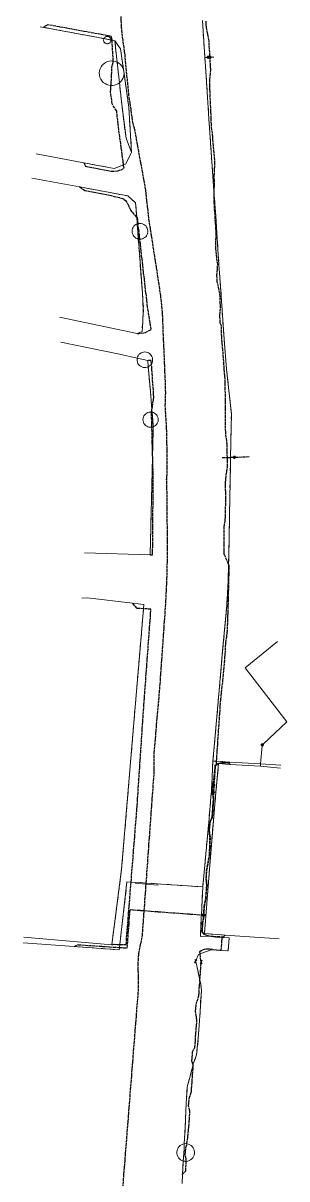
# Model space of a CAD drawing. Header units: metres. Extents: x 105265 to 106214, y 111498 to 118425.
# Drawn here: x 105370.4 to 105484.3, y 111903.9 to 112403.9 of the extents above; entities that cross this region are included whole.
import ezdxf

# ---------------------------------------------------------------- set-up
doc = ezdxf.new("R2010")
doc.units = ezdxf.units.M
doc.linetypes.add('DASHDOT', pattern=[3.556, 2.54, -0.508, 0, -0.508])
doc.linetypes.add('DASHED', pattern=[1.524, 1.27, -0.254])
for name, color, linetype, lineweight in [('30-RED-VANTI-EXIST', 52, 'CONTINUOUS', 13), ('30-RED-VANTI-PROY', 2, 'DASHED', 25), ('30-RED-VANTI-RETIRO', 8, 'DASHDOT', 13), ('30-RED-VANTI-SINCLAS', 9, 'CONTINUOUS', 5)]:
    doc.layers.add(name, color=color, linetype=linetype, lineweight=lineweight)

msp = doc.modelspace()

# ---------------------------------------------------------------- linework, layer by layer
at = {"layer": '30-RED-VANTI-EXIST'}
for points in [[(105402.9642, 112397.6039), (105377.7451, 112402.3149)], [(105447.8309, 112405.05), (105448.0005, 112402.8149), (105448.9323, 112389.0518)], [(105405.3285, 112397.1622), (105402.9642, 112397.6039)], [(105408.3766, 112396.5928), (105405.3285, 112397.1622)], [(105408.8506, 112396.5043), (105408.3766, 112396.5928)], [(105410.0423, 112396.2817), (105408.8506, 112396.5043)], [(105411.0611, 112386.9682), (105410.0423, 112396.2817)], [(105413.7803, 112383.7181), (105412.5041, 112392.7453), (105410.0423, 112396.2817)], [(105412.0355, 112378.0607), (105411.0611, 112386.9682)], [(105448.9323, 112389.0518), (105449.2021, 112385.0675), (105450.0661, 112371.9185), (105450.6525, 112362.5715), (105451.7973, 112346.0171), (105452.9753, 112329.111)], [(105414.0022, 112382.1472), (105413.7803, 112383.7181)], [(105417.2625, 112347.9387), (105416.0613, 112367.5841), (105414.0022, 112382.1472)], [(105413.8114, 112342.5659), (105414.5853, 112342.8585), (105417.2419, 112347.9299), (105414.8641, 112354.1403), (105412.9229, 112369.9487), (105412.0355, 112378.0607)], [(105375.9969, 112347.2799), (105396.6257, 112343.4425)], [(105396.6257, 112343.4425), (105409.7379, 112341.0257), (105413.8114, 112342.5659)], [(105394.7567, 112333.0739), (105374.2571, 112336.8845)], [(105394.7567, 112333.0739), (105415.6649, 112329.1267), (105419.0131, 112326.2043)], [(105419.0131, 112326.2043), (105419.5019, 112319.9523)], [(105452.9753, 112329.111), (105453.5787, 112320.4523), (105454.7247, 112303.4829), (105455.9557, 112285.7115), (105457.2129, 112267.1845), (105458.2675, 112254.2473), (105459.1457, 112246.3021), (105460.3451, 112234.9245), (105460.0058, 112216.0588)], [(105419.5019, 112319.9523), (105419.73, 112317.0354)], [(105419.73, 112317.0354), (105420.2437, 112310.464)], [(105420.2437, 112310.464), (105421.4595, 112294.9139), (105421.911, 112287.16)], [(105421.911, 112287.16), (105422.3365, 112279.8523), (105422.076, 112274.5967)], [(105420.8429, 112270.0303), (105419.7475, 112269.5709), (105386.2087, 112276.7395)], [(105422.076, 112274.5967), (105421.8711, 112270.4615), (105420.8429, 112270.0303)], [(105412.056, 112260.619), (105386.6679, 112265.9377)], [(105419.6965, 112258.9796), (105412.056, 112260.619)], [(105424.2601, 112258.0009), (105419.6965, 112258.9796)], [(105424.4918, 112255.2383), (105424.2601, 112258.0009)], [(105426.0548, 112236.6044), (105425.3821, 112244.6261), (105424.4918, 112255.2383)], [(105426.1391, 112235.5991), (105426.0548, 112236.6044)], [(105426.6291, 112229.2476), (105426.6367, 112229.6647), (105426.1391, 112235.5991)], [(105426.3466, 112217.4571), (105426.5949, 112227.3721), (105426.6291, 112229.2476)], [(105425.2857, 112173.9012), (105426.3143, 112216.1641), (105426.3466, 112217.4571)], [(105460.0058, 112216.0588), (105459.9451, 112212.6881), (105459.5421, 112191.2017), (105459.3585, 112179.4083), (105459.1765, 112169.9074)], [(105432.0099, 112206.4847), (105432.3093, 112206.5021)], [(105396.9737, 112174.7645), (105425.2857, 112173.9012)], [(105425.2857, 112173.9012), (105425.3033, 112173.9001)], [(105459.1765, 112169.9074), (105459.0381, 112162.6803), (105458.3723, 112151.9953), (105457.8555, 112146.1099), (105456.5973, 112132.3911), (105454.9435, 112113.5787), (105453.2467, 112094.1657), (105452.397, 112084.6819)], [(105417.6183, 112152.9493), (105398.1775, 112155.2839), (105395.8403, 112155.0723)], [(105417.6183, 112152.9493), (105422.5755, 112152.3973), (105422.4182, 112150.5599)], [(105422.4182, 112150.5599), (105420.6475, 112129.8771), (105418.5241, 112104.6605), (105412.9645, 112037.8445)], [(105474.0286, 112092.0583), (105484.3099, 112101.6523), (105466.2985, 112125.0303), (105480.2265, 112136.3455)], [(105472.989, 112083.4579), (105473.6217, 112091.2229)], [(105473.6217, 112091.2229), (105473.6336, 112091.3683)], [(105473.6336, 112091.3683), (105473.6486, 112091.5524)], [(105473.6486, 112091.5524), (105473.6619, 112091.7161)], [(105473.6619, 112091.7161), (105473.7867, 112091.8326)], [(105473.7867, 112091.8326), (105473.9219, 112091.9587)], [(105473.9219, 112091.9587), (105474.0286, 112092.0583)], [(105452.397, 112084.6819), (105451.7053, 112071.2939)], [(105453.9529, 112084.5923), (105452.397, 112084.6819)], [(105453.7072, 112071.2083), (105454.8423, 112083.5975), (105459.8215, 112083.2483)], [(105459.6997, 112084.2615), (105453.9529, 112084.5923)], [(105472.989, 112083.4579), (105459.6997, 112084.2615)], [(105459.8215, 112083.2483), (105472.9061, 112082.4407), (105472.989, 112083.4579)], [(105472.9073, 112082.4279), (105481.6361, 112081.6215)], [(105481.6649, 112082.9333), (105472.989, 112083.4579)], [(105451.7053, 112071.2939), (105451.6817, 112070.8369), (105450.5549, 112058.0891), (105449.3145, 112044.3803), (105448.0229, 112030.2119)], [(105457.7275, 112009.4101), (105448.7473, 112010.0385), (105450.7845, 112036.0427), (105452.5721, 112058.8189), (105453.7072, 112071.2083)], [(105451.6979, 112071.2949), (105451.7053, 112071.2939)], [(105451.7053, 112071.2939), (105451.9785, 112071.2541)], [(105451.9785, 112071.2541), (105452.1226, 112071.2319)], [(105452.1226, 112071.2319), (105452.1734, 112071.2244)], [(105452.1734, 112071.2244), (105452.303, 112071.2051)], [(105452.303, 112071.2051), (105452.6155, 112071.1586)], [(105452.9441, 112071.1471), (105453.7072, 112071.2083)], [(105452.6155, 112071.1586), (105452.7542, 112071.1382)], [(105452.7542, 112071.1382), (105452.7819, 112071.1341), (105452.7959, 112071.1352)], [(105452.7959, 112071.1352), (105452.9441, 112071.1471)], [(105408.7237, 112005.1627), (105412.9645, 112037.8445)], [(105417.0595, 112032.3647), (105415.2707, 112032.4825), (105412.1967, 112005.3498)], [(105423.5843, 112031.9237), (105420.9059, 112032.1113), (105417.0595, 112032.3647)], [(105448.0229, 112030.2119), (105423.5843, 112031.9237)], [(105447.4291, 112018.1512), (105448.0229, 112030.2119)], [(105450.1203, 112008.9407), (105446.9705, 112008.8081), (105447.3829, 112017.2121), (105447.4291, 112018.1512)], [(105370.7329, 112008.4405), (105408.7237, 112005.1627)], [(105446.8494, 112001.2297), (105451.7035, 112003.0663), (105459.0119, 112002.5815), (105459.3387, 112008.1879), (105456.3931, 112008.3711)], [(105450.7686, 112008.8654), (105450.1203, 112008.9407)], [(105456.3931, 112008.3711), (105453.4475, 112008.5545), (105450.7686, 112008.8654)], [(105480.9381, 112007.8381), (105457.7275, 112009.4101)], [(105392.4897, 112004.4341), (105370.4489, 112006.0411)], [(105412.0491, 112004.0467), (105411.9345, 112003.0353), (105392.4897, 112004.4341)], [(105412.1967, 112005.3498), (105412.0491, 112004.0467)], [(105445.2072, 111998.691), (105446.1967, 112000.9827), (105446.8494, 112001.2297)], [(105444.9345, 111998.0593), (105445.2072, 111998.691)], [(105445.0964, 111997.3552), (105444.9345, 111998.0593)], [(105446.7869, 111990.0011), (105445.0964, 111997.3552)], [(105443.8003, 111953.321), (105443.9143, 111953.7667), (105445.3705, 111957.5699), (105446.2053, 111966.4435), (105446.8425, 111976.4347), (105447.4081, 111985.3905), (105447.1699, 111988.3351), (105446.7869, 111990.0011)], [(105440.0356, 111919.1425), (105440.3873, 111926.2969), (105440.8895, 111936.5803), (105441.3135, 111943.7489), (105442.6725, 111948.9141), (105443.8003, 111953.321)], [(105439.6108, 111911.6602), (105439.9109, 111916.6053), (105440.0356, 111919.1425)], [(105439.263, 111905.9296), (105439.6108, 111911.6602)], [(105439.1111, 111902.0027), (105439.2605, 111905.8877)], [(105439.2605, 111905.8877), (105439.263, 111905.9296)]]:
    msp.add_lwpolyline(points, dxfattribs=at)
at = {"layer": '30-RED-VANTI-PROY'}
for points in [[(105423.5843, 112031.9237), (105427.0353, 112079.8497), (105427.0433, 112088.2583), (105429.5979, 112117.8893), (105432.1183, 112153.9343), (105432.5329, 112163.4967), (105432.7093, 112170.7111), (105432.7717, 112180.4115), (105432.5461, 112203.0857), (105432.5179, 112207.4953), (105432.6873, 112211.5795), (105432.4717, 112227.2173), (105431.8177, 112238.3975), (105432.0119, 112244.0259), (105431.8677, 112248.8123), (105430.7527, 112275.1319), (105430.6409, 112278.8139), (105429.8483, 112285.7775), (105429.4283, 112289.2023), (105424.6795, 112319.6171), (105423.4193, 112331.6455), (105418.5563, 112358.3821), (105417.8999, 112360.3893), (105416.6603, 112369.2141), (105416.1451, 112372.5757), (105414.4413, 112390.1345), (105413.5669, 112396.5327), (105412.8617, 112402.1545), (105412.7411, 112413.8589)], [(105408.8506, 112396.5043), (105408.8373, 112396.7439), (105408.5897, 112398.1301), (105381.1089, 112403.1509), (105379.2883, 112402.0715)], [(105451.0738, 112389.6556), (105450.7209, 112396.1607), (105449.6223, 112401.9687), (105449.412, 112404.6608)], [(105408.8515, 112396.4891), (105408.8506, 112396.5043)], [(105409.3524, 112387.4919), (105408.8515, 112396.4891)], [(105408.384, 112376.8675), (105408.7947, 112384.6911), (105409.3617, 112387.3257), (105409.3524, 112387.4919)], [(105448.9077, 112389.0505), (105448.9323, 112389.0518)], [(105448.9323, 112389.0518), (105449.8599, 112389.1001)], [(105449.8599, 112389.1001), (105450.0047, 112389.1076)], [(105450.0047, 112389.1076), (105450.1873, 112389.1171)], [(105450.1873, 112389.1171), (105450.3449, 112389.1253), (105450.5024, 112389.132)], [(105450.5024, 112389.132), (105450.5933, 112389.1359)], [(105450.5933, 112389.1359), (105450.6849, 112389.1398)], [(105450.6849, 112389.1398), (105450.738, 112389.1427)], [(105450.738, 112389.1427), (105450.8305, 112389.146)], [(105450.8305, 112389.146), (105450.9214, 112389.1499)], [(105450.9214, 112389.1499), (105451.1009, 112389.1575)], [(105452.9753, 112329.111), (105453.0165, 112335.6951), (105452.9391, 112337.7087), (105453.2845, 112343.0967), (105452.3327, 112354.5669), (105451.7093, 112360.0573), (105451.6149, 112362.6715), (105451.4529, 112367.3117), (105451.0981, 112375.4139), (105451.0513, 112379.4249), (105451.4947, 112383.8105), (105451.1352, 112388.6874)], [(105451.0817, 112389.5102), (105451.0738, 112389.6556)], [(105451.0917, 112389.3265), (105451.0817, 112389.5102)], [(105451.1009, 112389.1575), (105451.0917, 112389.3265)], [(105451.1009, 112389.1575), (105451.2356, 112389.1632)], [(105451.1111, 112389.0151), (105451.1017, 112389.1425), (105451.1009, 112389.1575)], [(105451.1246, 112388.8319), (105451.1111, 112389.0151)], [(105451.1352, 112388.6874), (105451.1246, 112388.8319)], [(105451.2356, 112389.1632), (105451.418, 112389.171)], [(105451.418, 112389.171), (105451.5639, 112389.1772)], [(105451.5639, 112389.1772), (105452.8473, 112389.2319)], [(105413.8114, 112342.5659), (105411.4223, 112360.1817), (105410.8503, 112365.7971), (105408.8877, 112368.9251), (105408.2325, 112373.9821), (105408.384, 112376.8675)], [(105396.6257, 112343.4425), (105397.3263, 112341.9879), (105408.3945, 112339.8763), (105409.8576, 112339.8137), (105411.3096, 112340.0039), (105412.7071, 112340.4414), (105414.0085, 112341.1129), (105413.8114, 112342.5659)], [(105419.4748, 112319.9837), (105416.8823, 112322.9881), (105416.1231, 112324.9087), (105415.0649, 112326.6821), (105413.4781, 112327.9379), (105408.4119, 112329.1593), (105397.0267, 112331.3471), (105394.7567, 112333.0739)], [(105458.6232, 112216.0377), (105458.4953, 112221.6127), (105457.8995, 112226.9989), (105457.7197, 112248.3249), (105456.6851, 112262.6219), (105456.1819, 112268.2395), (105456.0633, 112272.9449), (105455.5875, 112274.1279), (105455.3903, 112277.6345), (105455.6457, 112280.8493), (105455.4135, 112286.9105), (105454.2745, 112292.1207), (105454.1119, 112294.6195), (105454.4401, 112299.2667), (105453.7021, 112306.2947), (105453.5973, 112308.4965), (105453.8111, 112313.1355), (105452.9573, 112326.2221), (105452.9753, 112329.111)], [(105419.5019, 112319.9523), (105419.4748, 112319.9837)], [(105420.0691, 112317.139), (105419.7877, 112319.6211), (105419.5019, 112319.9523)], [(105420.8329, 112310.4032), (105420.0691, 112317.139)], [(105419.8593, 112269.5353), (105423.2209, 112270.0205), (105425.7507, 112271.4289), (105424.1595, 112281.0635), (105420.8329, 112310.4032)], [(105425.8723, 112256.511), (105425.7723, 112257.9385), (105424.2693, 112257.9795)], [(105426.0548, 112236.6044), (105426.8843, 112242.0719), (105425.8723, 112256.511)], [(105425.908, 112235.6368), (105426.0548, 112236.6044)], [(105426.0341, 112229.0892), (105425.8917, 112234.2193), (105425.8793, 112235.4477), (105425.908, 112235.6368)], [(105426.3466, 112217.4571), (105426.2583, 112221.0117), (105426.0341, 112229.0892)], [(105425.3033, 112173.9001), (105426.3483, 112173.8483), (105426.5279, 112196.1209), (105426.5575, 112208.9733), (105426.3466, 112217.4571)], [(105462.1361, 112216.1084), (105468.2171, 112216.4149)], [(105456.4453, 112216.0045), (105458.6232, 112216.0377)], [(105459.1765, 112169.9074), (105457.2011, 112174.2841), (105457.2233, 112185.9129), (105457.7133, 112189.0027), (105457.9891, 112197.9889), (105457.7831, 112205.1425), (105458.1083, 112208.4955), (105458.7159, 112211.9993), (105458.6232, 112216.0377)], [(105458.6232, 112216.0377), (105460.0058, 112216.0588)], [(105460.0058, 112216.0588), (105461.1651, 112216.0765)], [(105461.1651, 112216.0765), (105461.3106, 112216.0787)], [(105461.3106, 112216.0787), (105461.4927, 112216.0815)], [(105461.4927, 112216.0815), (105461.6507, 112216.0839), (105461.8081, 112216.0919)], [(105461.8081, 112216.0919), (105461.9907, 112216.1011)], [(105461.9907, 112216.1011), (105462.1361, 112216.1084)], [(105453.9529, 112084.5923), (105454.8565, 112097.8363), (105455.7623, 112111.3419), (105456.0671, 112114.2727), (105456.7181, 112119.4657), (105457.7051, 112131.0139), (105457.9727, 112135.8747), (105458.5671, 112140.0079), (105458.8919, 112146.7783), (105458.8919, 112147.3173), (105459.0543, 112153.3799), (105459.4429, 112169.3173), (105459.1765, 112169.9074)], [(105422.4182, 112150.5599), (105419.6947, 112150.7169), (105417.6183, 112152.9493)], [(105417.0595, 112032.3647), (105419.5663, 112063.8373), (105422.5913, 112109.0567), (105425.6403, 112150.3741), (105422.4182, 112150.5599)], [(105452.5617, 112074.722), (105453.3253, 112081.6005), (105453.4153, 112082.9001), (105453.6269, 112083.1165), (105453.865, 112083.3036)], [(105452.9872, 112074.6784), (105453.4431, 112081.6041), (105453.4822, 112082.2833), (105453.6073, 112082.9519), (105454.1619, 112083.3349), (105454.7703, 112083.6248), (105455.4171, 112083.8143), (105457.2543, 112083.9878), (105459.0985, 112083.9247), (105459.8215, 112083.2483)], [(105453.8637, 112083.2845), (105453.865, 112083.3036)], [(105453.865, 112083.3036), (105453.9529, 112084.5923)], [(105453.865, 112083.3036), (105454.0937, 112083.4422), (105454.3367, 112083.5535), (105455.5252, 112083.9388), (105456.7567, 112084.1491), (105458.0057, 112084.1799), (105459.2461, 112084.0307), (105459.6997, 112084.2615)], [(105452.1679, 112071.0101), (105452.1567, 112071.0737), (105452.1734, 112071.2244)], [(105452.1734, 112071.2244), (105452.1737, 112071.227)], [(105452.1737, 112071.227), (105452.1929, 112071.3988)], [(105452.1929, 112071.3988), (105452.2158, 112071.6066)], [(105452.2158, 112071.6066), (105452.4653, 112073.8587)], [(105452.4653, 112073.8587), (105452.485, 112074.0308)], [(105452.485, 112074.0308), (105452.5174, 112074.3229)], [(105452.4971, 112074.3285), (105452.5174, 112074.3229)], [(105452.5174, 112074.3229), (105452.5427, 112074.5509)], [(105452.5174, 112074.3229), (105452.5778, 112074.3064)], [(105452.5427, 112074.5509), (105452.5617, 112074.722)], [(105452.5778, 112074.3064), (105452.7211, 112074.2673), (105452.8878, 112074.2736)], [(105452.7542, 112071.1382), (105452.7577, 112071.1914)], [(105452.7577, 112071.1914), (105452.7669, 112071.3318)], [(105452.7669, 112071.3318), (105452.7813, 112071.5498)], [(105452.7813, 112071.5498), (105452.931, 112073.824)], [(105452.8878, 112074.2736), (105452.9607, 112074.2763)], [(105452.931, 112073.824), (105452.9426, 112074.0009)], [(105452.9426, 112074.0009), (105452.9607, 112074.2763)], [(105452.9607, 112074.2763), (105452.9756, 112074.502)], [(105452.9607, 112074.2763), (105452.9699, 112074.2767)], [(105452.9756, 112074.502), (105452.9872, 112074.6784)], [(105448.3924, 112018.0799), (105448.6467, 112021.7899), (105449.2969, 112025.1759), (105449.7727, 112030.9671), (105449.4661, 112034.1201), (105449.6863, 112037.3845), (105450.9369, 112044.3133), (105451.1247, 112052.0385), (105450.7899, 112054.6185), (105451.0579, 112058.0275), (105452.0341, 112060.5357), (105452.6573, 112068.2349), (105452.2104, 112070.7692)], [(105448.5068, 112018.1264), (105448.7495, 112021.7919), (105449.4063, 112025.1843), (105449.8827, 112030.9879), (105449.5705, 112034.1415), (105449.8025, 112037.3891), (105451.0647, 112044.3133), (105451.3329, 112052.0169), (105450.8891, 112054.7339), (105451.2015, 112058.0451), (105452.2183, 112060.4449), (105452.8215, 112068.2585), (105452.7609, 112070.8051)], [(105452.2104, 112070.7692), (105452.1679, 112071.0101)], [(105452.7533, 112071.1249), (105452.7542, 112071.1382)], [(105452.7554, 112071.0154), (105452.7533, 112071.1249)], [(105452.7609, 112070.8051), (105452.7554, 112071.0154)], [(105412.1967, 112005.3498), (105414.9013, 112005.2697), (105417.0595, 112032.3647)], [(105422.7243, 112019.9804), (105423.5494, 112031.4388)], [(105423.5494, 112031.4388), (105423.5843, 112031.9237)], [(105418.5864, 111618.4983), (105420.3449, 111627.0843), (105421.7185, 111647.9763), (105417.3939, 111691.5255), (105416.1035, 111743.4795), (105415.5563, 111758.1565), (105415.0945, 111768.2097), (105413.4161, 111788.9049), (105411.7465, 111812.8133), (105410.5975, 111832.5523), (105410.2441, 111846.8177), (105410.5903, 111860.5949), (105412.7925, 111890.8311), (105420.3261, 111986.8135), (105420.1075, 111996.6987), (105420.3381, 112001.1757), (105421.9511, 112009.2427), (105422.7243, 112019.9804)], [(105412.0491, 112004.0467), (105415.3911, 112003.8259), (105416.6227, 112020.4321), (105422.7243, 112019.9804)], [(105422.7243, 112019.9804), (105447.4291, 112018.1512)], [(105447.4291, 112018.1512), (105447.73, 112018.1289)], [(105447.73, 112018.1289), (105447.8507, 112018.12)], [(105449.2959, 112009.3846), (105448.6761, 112009.6031), (105447.7379, 112010.5425), (105447.8295, 112012.7583), (105447.8681, 112014.3693), (105448.2835, 112016.6089), (105448.3909, 112018.0589)], [(105447.8507, 112018.12), (105447.9676, 112018.1113)], [(105449.2959, 112009.3846), (105448.8027, 112009.7231), (105447.9729, 112010.5177), (105447.8561, 112010.8351), (105447.9909, 112014.3747), (105448.4071, 112016.6201), (105448.4987, 112018.0029)], [(105447.9676, 112018.1113), (105448.0867, 112018.1025)], [(105448.0867, 112018.1025), (105448.2223, 112018.0925)], [(105448.2223, 112018.0925), (105448.3788, 112018.0809)], [(105448.3788, 112018.0809), (105448.3924, 112018.0799)], [(105448.3909, 112018.0589), (105448.3915, 112018.0678)], [(105448.3915, 112018.0678), (105448.3919, 112018.0724)], [(105448.3919, 112018.0724), (105448.3924, 112018.0799)], [(105448.3924, 112018.0799), (105448.4124, 112018.0784)], [(105448.4124, 112018.0784), (105448.5032, 112018.0717)], [(105448.4987, 112018.0029), (105448.5032, 112018.0717)], [(105448.5032, 112018.0717), (105448.5068, 112018.1264)], [(105448.5032, 112018.0717), (105448.5701, 112018.0667)], [(105448.5701, 112018.0667), (105448.6483, 112018.0609)], [(105446.8494, 112001.2297), (105446.7041, 112002.2801), (105447.3158, 112002.7339), (105447.989, 112003.0901), (105448.7082, 112003.3407), (105449.457, 112003.4799), (105450.2183, 112003.5045), (105450.9745, 112003.4139), (105456.0105, 112002.8309), (105456.3931, 112008.3711)], [(105450.329, 112009.0204), (105449.4237, 112009.2969), (105449.2959, 112009.3846)], [(105450.329, 112009.0204), (105449.2959, 112009.3846)], [(105457.7275, 112009.4101), (105456.8653, 112008.4565), (105450.4799, 112008.9743), (105450.329, 112009.0204)], [(105450.7686, 112008.8654), (105450.329, 112009.0204)], [(105450.7837, 112008.8601), (105450.7686, 112008.8654)], [(105392.4897, 112004.4341), (105394.1177, 112005.2315), (105412.0491, 112004.0467)], [(105408.7237, 112005.1627), (105409.7249, 112005.4229), (105412.1967, 112005.3498)], [(105447.2349, 111998.4423), (105446.8494, 112001.2297)], [(105446.7869, 111990.0011), (105447.2754, 111997.1023)], [(105447.2518, 111998.3202), (105447.2349, 111998.4423)], [(105447.2682, 111998.202), (105447.2518, 111998.3202)], [(105447.2849, 111998.0814), (105447.2682, 111998.202)], [(105447.2754, 111997.1023), (105447.2837, 111997.2232)], [(105447.2837, 111997.2232), (105447.2917, 111997.3401)], [(105447.3038, 111997.9443), (105447.2849, 111998.0814)], [(105447.2917, 111997.3401), (105447.2999, 111997.4593)], [(105447.2999, 111997.4593), (105447.3092, 111997.5948)], [(105447.3228, 111997.7916), (105447.3235, 111997.8021), (105447.3038, 111997.9443)], [(105447.3092, 111997.5948), (105447.3195, 111997.7448)], [(105447.3195, 111997.7448), (105447.3228, 111997.7916)], [(105443.8003, 111953.321), (105443.3211, 111954.8289), (105443.4183, 111956.4699), (105443.6209, 111958.8805), (105444.5825, 111960.8027), (105445.1949, 111968.8133), (105445.4961, 111972.5815), (105444.9207, 111976.3201), (105445.1021, 111979.3377), (105446.3119, 111983.0939), (105446.7869, 111990.0011)], [(105441.168, 111919.1468), (105442.0115, 111926.3679), (105442.4833, 111933.3009), (105441.8909, 111935.3885), (105442.1393, 111938.7591), (105443.0767, 111941.4185), (105443.9081, 111952.9817), (105443.8003, 111953.321)], [(105440.8485, 111911.5335), (105440.9077, 111912.6849), (105440.4209, 111914.3155), (105440.7039, 111917.4801), (105441.1293, 111918.8151), (105441.168, 111919.1468)], [(105439.263, 111905.9296), (105440.6385, 111907.4487), (105440.8485, 111911.5335)], [(105439.2465, 111905.9113), (105439.263, 111905.9296)]]:
    msp.add_lwpolyline(points, dxfattribs=at)
at = {"layer": '30-RED-VANTI-RETIRO'}
for points in [[(105402.9642, 112397.6039), (105380.0497, 112401.9457)], [(105447.8309, 112405.05), (105448.0005, 112402.8149), (105448.9323, 112389.0518)], [(105405.326, 112397.1564), (105402.9642, 112397.6039)], [(105408.3774, 112396.5782), (105405.326, 112397.1564)], [(105408.8515, 112396.4891), (105408.8011, 112396.4979), (105408.3774, 112396.5782)], [(105410.0423, 112396.2817), (105408.8515, 112396.4891)], [(105411.0611, 112386.9682), (105410.0423, 112396.2817)], [(105413.7803, 112383.7181), (105412.5041, 112392.7453), (105410.0423, 112396.2817)], [(105412.0355, 112378.0607), (105411.0611, 112386.9682)], [(105448.9323, 112389.0518), (105449.2021, 112385.0675), (105450.0661, 112371.9185), (105450.6525, 112362.5715), (105451.7973, 112346.0171), (105452.9753, 112329.111)], [(105414.0022, 112382.1472), (105413.7803, 112383.7181)], [(105417.2625, 112347.9387), (105416.0613, 112367.5841), (105414.0022, 112382.1472)], [(105413.8114, 112342.5659), (105414.5853, 112342.8585), (105417.2419, 112347.9299), (105414.8641, 112354.1403), (105412.9229, 112369.9487), (105412.0355, 112378.0607)], [(105396.6257, 112343.4425), (105409.7379, 112341.0257), (105413.8114, 112342.5659)], [(105394.7567, 112333.0739), (105415.6649, 112329.1267), (105419.0131, 112326.2043)], [(105419.0131, 112326.2043), (105419.4748, 112319.9837)], [(105452.9753, 112329.111), (105453.5787, 112320.4523), (105454.7247, 112303.4829), (105455.9557, 112285.7115), (105457.2129, 112267.1845), (105458.2675, 112254.2473), (105459.1457, 112246.3021), (105460.3451, 112234.9245), (105460.0058, 112216.0588)], [(105419.4748, 112319.9837), (105419.6946, 112317.022)], [(105419.6946, 112317.022), (105420.1803, 112310.4776)], [(105420.1803, 112310.4776), (105421.911, 112287.16)], [(105421.911, 112287.16), (105422.4421, 112280.0041), (105422.076, 112274.5967)], [(105422.076, 112274.5967), (105421.7995, 112270.5117), (105420.8429, 112270.0303)], [(105420.8429, 112270.0303), (105419.8999, 112269.5557)], [(105424.4918, 112255.2383), (105424.2601, 112258.0009)], [(105426.0548, 112236.6044), (105425.3821, 112244.6261), (105424.4918, 112255.2383)], [(105426.1391, 112235.5991), (105426.0548, 112236.6044)], [(105426.6291, 112229.2476), (105426.6367, 112229.6647), (105426.1391, 112235.5991)], [(105426.3466, 112217.4571), (105426.5949, 112227.3721), (105426.6291, 112229.2476)], [(105425.2857, 112173.9012), (105426.3143, 112216.1641), (105426.3466, 112217.4571)], [(105460.0058, 112216.0588), (105459.9451, 112212.6881), (105459.5421, 112191.2017), (105459.3585, 112179.4083), (105459.1765, 112169.9074)], [(105459.1765, 112169.9074), (105459.0381, 112162.6803), (105458.3723, 112151.9953), (105457.8555, 112146.1099), (105456.5973, 112132.3911), (105454.9435, 112113.5787), (105453.2467, 112094.1657), (105452.397, 112084.6819)], [(105417.6183, 112152.9493), (105422.5755, 112152.3973), (105422.4182, 112150.5599)], [(105422.4182, 112150.5599), (105420.6475, 112129.8771), (105418.5241, 112104.6605), (105412.9645, 112037.8445)], [(105452.397, 112084.6819), (105451.7053, 112071.2939)], [(105453.9529, 112084.5923), (105452.397, 112084.6819)], [(105453.7072, 112071.2083), (105454.8423, 112083.5975), (105459.8215, 112083.2483)], [(105459.6997, 112084.2615), (105453.9529, 112084.5923)], [(105451.7053, 112071.2939), (105451.6817, 112070.8369), (105450.5549, 112058.0891), (105449.3145, 112044.3803), (105448.0229, 112030.2119)], [(105457.7275, 112009.4101), (105448.7473, 112010.0385), (105450.7845, 112036.0427), (105452.5721, 112058.8189), (105453.7072, 112071.2083)], [(105451.7053, 112071.2939), (105451.9785, 112071.2541)], [(105451.9785, 112071.2541), (105452.1229, 112071.2342)], [(105452.1229, 112071.2342), (105452.1737, 112071.227)], [(105452.1737, 112071.227), (105452.3033, 112071.2084)], [(105452.3033, 112071.2084), (105452.4597, 112071.1861), (105452.6176, 112071.1889)], [(105452.6176, 112071.1889), (105452.7577, 112071.1914)], [(105452.7577, 112071.1914), (105452.7998, 112071.1922)], [(105452.7998, 112071.1922), (105452.9456, 112071.1947)], [(105452.9456, 112071.1947), (105453.7072, 112071.2083)], [(105408.7237, 112005.1627), (105412.9645, 112037.8445)], [(105417.0595, 112032.3647), (105415.2707, 112032.4825), (105412.1967, 112005.3498)], [(105423.5843, 112031.9237), (105420.9059, 112032.1113), (105417.0595, 112032.3647)], [(105448.0229, 112030.2119), (105423.5843, 112031.9237)], [(105447.4291, 112018.1512), (105448.0229, 112030.2119)], [(105450.1203, 112008.9407), (105446.9705, 112008.8081), (105447.3829, 112017.2121), (105447.4291, 112018.1512)], [(105446.8494, 112001.2297), (105451.7035, 112003.0663), (105459.0119, 112002.5815), (105459.3387, 112008.1879), (105456.3931, 112008.3711)], [(105412.0491, 112004.0467), (105411.9345, 112003.0353), (105392.4897, 112004.4341)], [(105412.1967, 112005.3498), (105412.0491, 112004.0467)], [(105445.2072, 111998.691), (105446.1967, 112000.9827), (105446.8494, 112001.2297)], [(105444.9345, 111998.0593), (105445.2072, 111998.691)], [(105445.0964, 111997.3552), (105444.9345, 111998.0593)], [(105446.7869, 111990.0011), (105445.0964, 111997.3552)], [(105443.8003, 111953.321), (105443.9143, 111953.7667), (105445.3705, 111957.5699), (105446.2053, 111966.4435), (105446.8425, 111976.4347), (105447.4081, 111985.3905), (105447.1699, 111988.3351), (105446.7869, 111990.0011)], [(105440.0356, 111919.1425), (105440.3873, 111926.2969), (105440.8895, 111936.5803), (105441.3135, 111943.7489), (105442.6725, 111948.9141), (105443.8003, 111953.321)], [(105439.6108, 111911.6602), (105439.9109, 111916.6053), (105440.0356, 111919.1425)], [(105439.263, 111905.9296), (105439.6108, 111911.6602)], [(105439.2605, 111905.8877), (105439.263, 111905.9296)]]:
    msp.add_lwpolyline(points, dxfattribs=at)
at = {"layer": '30-RED-VANTI-SINCLAS'}
for points in [[(105405.326, 112397.1564), (105405.2405, 112396.8994), (105405.1998, 112396.6316), (105405.2052, 112396.3608), (105405.2564, 112396.0948), (105405.3521, 112395.8414), (105405.4893, 112395.6078), (105405.6641, 112395.401), (105405.8715, 112395.2267), (105406.1055, 112395.0902), (105406.3592, 112394.9954), (105406.6253, 112394.945), (105406.8961, 112394.9404), (105407.1638, 112394.9819), (105407.4205, 112395.0682), (105407.6589, 112395.1967), (105407.8721, 112395.3639), (105408.0538, 112395.5648), (105408.1987, 112395.7936), (105408.3028, 112396.0436), (105408.3629, 112396.3077), (105408.3774, 112396.5782)], [(105405.3285, 112397.1622), (105405.326, 112397.1564)], [(105406.7873, 112398.1193), (105406.5247, 112398.0974), (105406.2693, 112398.0325), (105406.0282, 112397.9262), (105405.8079, 112397.7817), (105405.6144, 112397.6028), (105405.4532, 112397.3944), (105405.3285, 112397.1622)], [(105408.3766, 112396.5928), (105408.3428, 112396.8608), (105408.2641, 112397.1192), (105408.1428, 112397.3606), (105407.9824, 112397.578), (105407.7876, 112397.7651), (105407.5639, 112397.9166), (105407.3178, 112398.0281), (105407.0564, 112398.0963), (105406.7873, 112398.1193)], [(105408.3774, 112396.5782), (105408.3766, 112396.5928)], [(105408.6631, 112387.5375), (105407.7513, 112387.459), (105406.8663, 112387.2261), (105406.0342, 112386.8453), (105405.2792, 112386.3281), (105404.6237, 112385.6895), (105404.0869, 112384.9484), (105403.6845, 112384.1264), (105403.4285, 112383.2479), (105403.3262, 112382.3384), (105403.3808, 112381.4249), (105403.5906, 112380.5342), (105403.9494, 112379.6923), (105404.4467, 112378.9241), (105405.0679, 112378.2521), (105405.7948, 112377.6961), (105406.606, 112377.2724), (105407.4775, 112376.9935), (105408.384, 112376.8675)], [(105409.3524, 112387.4919), (105408.6631, 112387.5375)], [(105411.0611, 112386.9682), (105410.2288, 112387.3021), (105409.3524, 112387.4919)], [(105413.7803, 112383.7181), (105413.4654, 112384.5296), (105413.0227, 112385.2793), (105412.4641, 112385.947), (105411.8044, 112386.515), (105411.0611, 112386.9682)], [(105450.3449, 112389.6117), (105450.2664, 112389.6053), (105450.1899, 112389.5862), (105450.1176, 112389.5551), (105450.0512, 112389.5126), (105449.9925, 112389.46), (105449.9431, 112389.3987), (105449.9043, 112389.3301), (105449.8771, 112389.2562), (105449.8621, 112389.1788), (105449.8599, 112389.1001)], [(105449.8599, 112389.1001), (105449.8716, 112389.0165), (105449.8976, 112388.9362), (105449.9371, 112388.8616), (105449.9889, 112388.795), (105450.0515, 112388.7383), (105450.1229, 112388.6934), (105450.201, 112388.6615), (105450.2835, 112388.6436), (105450.3679, 112388.6403), (105450.4515, 112388.6516), (105450.5319, 112388.6772), (105450.6067, 112388.7164), (105450.6735, 112388.7679), (105450.7304, 112388.8303)], [(105450.3449, 112389.4663), (105450.2898, 112389.4618), (105450.2362, 112389.4485), (105450.1855, 112389.4266), (105450.1389, 112389.3969), (105450.0977, 112389.36), (105450.0631, 112389.317), (105450.0359, 112389.2689), (105450.0167, 112389.2171), (105450.0063, 112389.1628), (105450.0047, 112389.1076)], [(105450.0047, 112389.1076), (105450.0127, 112389.0498), (105450.0304, 112388.9942), (105450.0574, 112388.9424), (105450.0929, 112388.896), (105450.1357, 112388.8563), (105450.1847, 112388.8246), (105450.2383, 112388.8016), (105450.2951, 112388.7882), (105450.3534, 112388.7846), (105450.4114, 112388.7911), (105450.4675, 112388.8073), (105450.52, 112388.8329), (105450.5673, 112388.8671), (105450.6081, 112388.9088), (105450.6412, 112388.9569)], [(105450.3449, 112389.2835), (105450.3194, 112389.2814), (105450.2945, 112389.2752), (105450.271, 112389.2651), (105450.2494, 112389.2513), (105450.2303, 112389.2342), (105450.2143, 112389.2142), (105450.2017, 112389.1919), (105450.1928, 112389.1679), (105450.188, 112389.1427), (105450.1873, 112389.1171)], [(105450.1873, 112389.1171), (105450.1911, 112389.0899), (105450.1995, 112389.0638), (105450.2123, 112389.0396), (105450.2292, 112389.018), (105450.2495, 112388.9996), (105450.2727, 112388.9849), (105450.2981, 112388.9746), (105450.3249, 112388.9688), (105450.3523, 112388.9677), (105450.3794, 112388.9713), (105450.4056, 112388.9797), (105450.4299, 112388.9924), (105450.4516, 112389.0091), (105450.4701, 112389.0294), (105450.4848, 112389.0525), (105450.4953, 112389.0778), (105450.5012, 112389.1046), (105450.5024, 112389.132)], [(105450.6921, 112389.4648), (105450.6339, 112389.5158), (105450.5684, 112389.5568), (105450.4971, 112389.5869), (105450.422, 112389.6054), (105450.3449, 112389.6117)], [(105450.6187, 112389.3272), (105450.5841, 112389.3674), (105450.5437, 112389.4017), (105450.4984, 112389.4294), (105450.4494, 112389.4496), (105450.3978, 112389.462), (105450.3449, 112389.4663)], [(105450.5024, 112389.132), (105450.4991, 112389.1586), (105450.4913, 112389.1842), (105450.4792, 112389.2081), (105450.4633, 112389.2297), (105450.444, 112389.2483), (105450.4219, 112389.2633), (105450.3975, 112389.2744), (105450.3716, 112389.2812), (105450.3449, 112389.2835)], [(105450.6187, 112389.3272), (105450.6018, 112389.2647), (105450.5933, 112389.2006), (105450.5933, 112389.1359)], [(105450.5933, 112389.1359), (105450.6016, 112389.0743), (105450.6176, 112389.0144), (105450.6412, 112388.9569)], [(105450.6921, 112389.4648), (105450.6499, 112389.399), (105450.6187, 112389.3272)], [(105450.6849, 112389.1398), (105450.679, 112389.1898), (105450.6658, 112389.2384), (105450.6456, 112389.2845), (105450.6187, 112389.3272)], [(105450.6412, 112388.9569), (105450.6616, 112388.9999), (105450.6759, 112389.0453), (105450.6837, 112389.0922), (105450.6849, 112389.1398)], [(105450.6412, 112388.9569), (105450.6807, 112388.89), (105450.7304, 112388.8303)], [(105451.0738, 112389.6556), (105451.0005, 112389.6496), (105450.9289, 112389.6326), (105450.8607, 112389.6048), (105450.7976, 112389.5669), (105450.741, 112389.5199), (105450.6921, 112389.4648)], [(105450.7815, 112389.3377), (105450.7419, 112389.4049), (105450.6921, 112389.4648)], [(105450.7304, 112388.8303), (105450.7728, 112388.8958), (105450.8042, 112388.9672)], [(105450.7304, 112388.8303), (105450.786, 112388.7814), (105450.8484, 112388.7415), (105450.9162, 112388.7117), (105450.9877, 112388.6924), (105451.0613, 112388.6843), (105451.1352, 112388.6874)], [(105450.7815, 112389.3377), (105450.7598, 112389.2919), (105450.7452, 112389.2434), (105450.7379, 112389.1933), (105450.738, 112389.1427)], [(105450.738, 112389.1427), (105450.7452, 112389.0958), (105450.7588, 112389.0503), (105450.7786, 112389.0072), (105450.8042, 112388.9672)], [(105451.0779, 112389.5105), (105451.0267, 112389.5066), (105450.9767, 112389.4951), (105450.929, 112389.4762), (105450.8847, 112389.4503), (105450.8447, 112389.4181), (105450.8101, 112389.3803), (105450.7815, 112389.3377)], [(105450.8305, 112389.146), (105450.823, 112389.2119), (105450.8065, 112389.2762), (105450.7815, 112389.3377)], [(105450.8042, 112388.9672), (105450.8204, 112389.0256), (105450.8292, 112389.0855), (105450.8305, 112389.146)], [(105450.8042, 112388.9672), (105450.8383, 112388.9278), (105450.8779, 112388.894), (105450.9222, 112388.8666), (105450.9702, 112388.8464), (105451.0207, 112388.8337), (105451.0726, 112388.8288), (105451.1246, 112388.8319)], [(105451.0779, 112389.3277), (105451.0512, 112389.3254), (105451.0254, 112389.3186), (105451.001, 112389.3076), (105450.9788, 112389.2926), (105450.9595, 112389.2741), (105450.9436, 112389.2526), (105450.9316, 112389.2287), (105450.9237, 112389.2031), (105450.9203, 112389.1766), (105450.9214, 112389.1499)], [(105450.9214, 112389.1499), (105450.9268, 112389.1243), (105450.9363, 112389.1), (105450.9497, 112389.0775), (105450.9666, 112389.0576), (105450.9866, 112389.0408), (105451.0091, 112389.0275), (105451.0335, 112389.018), (105451.0591, 112389.0128), (105451.0852, 112389.0118), (105451.1111, 112389.0151)], [(105451.0779, 112389.6559), (105451.0738, 112389.6556)], [(105451.5639, 112389.1772), (105451.5553, 112389.2607), (105451.5326, 112389.3414), (105451.4963, 112389.4171), (105451.4475, 112389.4853), (105451.3877, 112389.5442), (105451.3187, 112389.5919), (105451.2426, 112389.6271), (105451.1615, 112389.6486), (105451.0779, 112389.6559)], [(105451.0817, 112389.5102), (105451.0779, 112389.5105)], [(105451.0917, 112389.3265), (105451.0779, 112389.3277)], [(105451.418, 112389.171), (105451.413, 112389.2296), (105451.398, 112389.2865), (105451.3733, 112389.3399), (105451.3397, 112389.3882), (105451.2983, 112389.43), (105451.2503, 112389.464), (105451.1971, 112389.4892), (105451.1403, 112389.5047), (105451.0817, 112389.5102)], [(105451.2356, 112389.1632), (105451.2344, 112389.1899), (105451.2287, 112389.2159), (105451.2187, 112389.2406), (105451.2047, 112389.2633), (105451.1871, 112389.2833), (105451.1664, 112389.3), (105451.1431, 112389.313), (105451.118, 112389.3219), (105451.0917, 112389.3265)], [(105451.1111, 112389.0151), (105451.136, 112389.0227), (105451.1593, 112389.0342), (105451.1804, 112389.0494), (105451.1987, 112389.0678), (105451.2138, 112389.0891), (105451.2251, 112389.1125), (105451.2325, 112389.1374), (105451.2356, 112389.1632)], [(105451.1246, 112388.8319), (105451.1776, 112388.8437), (105451.2281, 112388.8637), (105451.2748, 112388.8916), (105451.3164, 112388.9265), (105451.352, 112388.9676), (105451.3806, 112389.0138), (105451.4014, 112389.064), (105451.414, 112389.1168), (105451.418, 112389.171)], [(105451.1352, 112388.6874), (105451.2128, 112388.7031), (105451.2869, 112388.7311), (105451.3553, 112388.7708), (105451.4165, 112388.8212), (105451.4686, 112388.8807), (105451.5103, 112388.948), (105451.5406, 112389.0211), (105451.5586, 112389.0982), (105451.5639, 112389.1772)], [(105412.0355, 112378.0607), (105412.6026, 112378.5962), (105413.0857, 112379.2085), (105413.4743, 112379.8847), (105413.7603, 112380.6104), (105413.9375, 112381.3699), (105414.0022, 112382.1472)], [(105414.0022, 112382.1472), (105413.9499, 112382.9409), (105413.7803, 112383.7181)], [(105408.384, 112376.8675), (105409.169, 112376.8843), (105409.9431, 112377.016), (105410.6895, 112377.2599), (105411.392, 112377.6107), (105412.0355, 112378.0607)], [(105419.6946, 112317.022), (105419.1656, 112316.7705), (105418.6873, 112316.4323), (105418.2738, 112316.0175), (105417.9371, 112315.5381), (105417.6873, 112315.0083), (105417.5316, 112314.4437), (105417.4746, 112313.8607), (105417.5179, 112313.2766), (105417.6604, 112312.7084), (105417.8977, 112312.1729), (105418.2231, 112311.6858), (105418.6268, 112311.2614), (105419.097, 112310.9121), (105419.62, 112310.6483), (105420.1803, 112310.4776)], [(105419.73, 112317.0354), (105419.6946, 112317.022)], [(105420.0691, 112317.139), (105419.73, 112317.0354)], [(105420.8923, 112317.2397), (105420.4776, 112317.2144), (105420.0691, 112317.139)], [(105420.8329, 112310.4032), (105421.3994, 112310.4405), (105421.9519, 112310.571), (105422.4752, 112310.7912), (105422.9548, 112311.0949), (105423.3776, 112311.4738), (105423.7318, 112311.9175), (105424.0077, 112312.4137), (105424.1976, 112312.9487), (105424.2965, 112313.5077), (105424.3014, 112314.0754), (105424.2123, 112314.6361), (105424.0317, 112315.1743), (105423.7644, 112315.6752), (105423.418, 112316.125), (105423.0019, 112316.5112), (105422.5276, 112316.8232), (105422.0082, 112317.0524), (105421.458, 112317.1926), (105420.8923, 112317.2397)], [(105420.1803, 112310.4776), (105420.2437, 112310.464)], [(105420.2437, 112310.464), (105420.8329, 112310.4032)], [(105422.9889, 112261.6275), (105422.4208, 112261.5793), (105421.8691, 112261.436), (105421.3493, 112261.2018), (105420.8764, 112260.8833), (105420.464, 112260.4898), (105420.1238, 112260.0323), (105419.8655, 112259.5241), (105419.6965, 112258.9796)], [(105425.8723, 112256.511), (105426.117, 112257.0012), (105426.279, 112257.5245), (105426.3541, 112258.0671), (105426.3404, 112258.6148), (105426.2381, 112259.1529), (105426.05, 112259.6675), (105425.781, 112260.1447), (105425.4383, 112260.5721), (105425.0309, 112260.9383), (105424.5696, 112261.2337), (105424.0665, 112261.4505), (105423.5349, 112261.5829), (105422.9889, 112261.6275)], [(105419.6965, 112258.9796), (105419.6211, 112258.402), (105419.6462, 112257.82), (105419.7712, 112257.251), (105419.9922, 112256.7121), (105420.3027, 112256.2192), (105420.6934, 112255.7871), (105421.1527, 112255.4288), (105421.6668, 112255.1549), (105422.2204, 112254.9735), (105422.797, 112254.8902), (105423.3793, 112254.9074), (105423.9499, 112255.0246), (105424.4918, 112255.2383)], [(105424.4918, 112255.2383), (105424.9012, 112255.4798), (105425.2725, 112255.7766), (105425.5984, 112256.1226), (105425.8723, 112256.511)], [(105425.4819, 112235.6653), (105424.9081, 112235.6152), (105424.3516, 112235.4665), (105423.8294, 112235.2235), (105423.3571, 112234.8938), (105422.9492, 112234.4872), (105422.6178, 112234.016), (105422.3731, 112233.4946), (105422.2225, 112232.9386), (105422.1705, 112232.365), (105422.2187, 112231.791), (105422.3657, 112231.2341), (105422.6069, 112230.7111), (105422.9351, 112230.2377), (105423.3404, 112229.8284), (105423.8104, 112229.4956), (105424.3311, 112229.2492), (105424.8865, 112229.0968), (105425.46, 112229.0429), (105426.0341, 112229.0892)], [(105425.908, 112235.6368), (105425.4819, 112235.6653)], [(105426.1391, 112235.5991), (105425.908, 112235.6368)], [(105426.6291, 112229.2476), (105427.1453, 112229.4907), (105427.6121, 112229.8188), (105428.0157, 112230.2222), (105428.344, 112230.6888), (105428.5873, 112231.2049), (105428.7385, 112231.7551), (105428.7929, 112232.3231), (105428.749, 112232.892), (105428.6081, 112233.4449), (105428.3744, 112233.9654), (105428.0547, 112234.4381), (105427.6587, 112234.8488), (105427.1981, 112235.1855), (105426.6865, 112235.4381), (105426.1391, 112235.5991)], [(105426.0341, 112229.0892), (105426.3353, 112229.1546), (105426.6291, 112229.2476)], [(105461.6507, 112216.5705), (105461.5739, 112216.5643), (105461.4991, 112216.5461), (105461.4281, 112216.5163), (105461.3626, 112216.4757), (105461.3045, 112216.4252), (105461.255, 112216.3662), (105461.2154, 112216.3), (105461.1869, 112216.2285), (105461.1699, 112216.1534), (105461.1651, 112216.0765)], [(105461.6507, 112216.4249), (105461.5969, 112216.4206), (105461.5445, 112216.4078), (105461.4947, 112216.3869), (105461.4489, 112216.3584), (105461.4082, 112216.323), (105461.3735, 112216.2817), (105461.3458, 112216.2353), (105461.3258, 112216.1852), (105461.314, 112216.1326), (105461.3106, 112216.0787)], [(105461.6507, 112216.2421), (105461.6257, 112216.2401), (105461.6014, 112216.2342), (105461.5783, 112216.2245), (105461.557, 112216.2113), (105461.538, 112216.1949), (105461.5219, 112216.1757), (105461.5091, 112216.1542), (105461.4998, 112216.131), (105461.4942, 112216.1065), (105461.4927, 112216.0815)], [(105462.1361, 112216.1084), (105462.1251, 112216.1897), (105462.1006, 112216.268), (105462.0633, 112216.3411), (105462.0142, 112216.4069), (105461.9548, 112216.4634), (105461.8867, 112216.5092), (105461.8119, 112216.5429), (105461.7325, 112216.5635), (105461.6507, 112216.5705)], [(105461.9907, 112216.1011), (105461.983, 112216.158), (105461.9658, 112216.2129), (105461.9397, 112216.2641), (105461.9053, 112216.3102), (105461.8637, 112216.3498), (105461.816, 112216.3819), (105461.7636, 112216.4056), (105461.708, 112216.42), (105461.6507, 112216.4249)], [(105461.8081, 112216.0919), (105461.8046, 112216.1183), (105461.7967, 112216.1437), (105461.7846, 112216.1675), (105461.7687, 112216.1888), (105461.7494, 112216.2072), (105461.7273, 112216.2221), (105461.703, 112216.2331), (105461.6772, 112216.2398), (105461.6507, 112216.2421)], [(105461.1651, 112216.0765), (105461.1731, 112215.9958), (105461.1944, 112215.9175), (105461.2285, 112215.8439), (105461.2743, 112215.7769), (105461.3307, 112215.7185), (105461.3959, 112215.6704), (105461.4683, 112215.6337), (105461.5458, 112215.6096), (105461.6262, 112215.5987), (105461.7073, 112215.6014), (105461.7868, 112215.6175), (105461.8625, 112215.6466), (105461.9323, 112215.688), (105461.9943, 112215.7403), (105462.0467, 112215.8023), (105462.0881, 112215.8721), (105462.1172, 112215.9478), (105462.1334, 112216.0273), (105462.1361, 112216.1084)], [(105461.3106, 112216.0787), (105461.3162, 112216.0222), (105461.3312, 112215.9674), (105461.355, 112215.9158), (105461.3871, 112215.8689), (105461.4266, 112215.828), (105461.4723, 112215.7943), (105461.523, 112215.7686), (105461.5772, 112215.7517), (105461.6336, 112215.7441), (105461.6903, 112215.746), (105461.746, 112215.7573), (105461.7991, 112215.7777), (105461.848, 112215.8066), (105461.8914, 112215.8433), (105461.9281, 112215.8867), (105461.957, 112215.9356), (105461.9775, 112215.9886), (105461.9888, 112216.0443), (105461.9907, 112216.1011)], [(105461.4927, 112216.0815), (105461.4953, 112216.0553), (105461.5022, 112216.0299), (105461.5133, 112216.0059), (105461.5282, 112215.9842), (105461.5465, 112215.9652), (105461.5677, 112215.9496), (105461.5912, 112215.9377), (105461.6163, 112215.9298), (105461.6425, 112215.9263), (105461.6688, 112215.9272), (105461.6946, 112215.9324), (105461.7192, 112215.9419), (105461.7419, 112215.9553), (105461.762, 112215.9723), (105461.7791, 112215.9924), (105461.7925, 112216.0151), (105461.802, 112216.0397), (105461.8072, 112216.0655), (105461.8081, 112216.0919)], [(105473.6975, 112092.1891), (105473.6173, 112092.1824), (105473.5392, 112092.1626), (105473.4655, 112092.1302), (105473.3982, 112092.086), (105473.339, 112092.0314), (105473.2898, 112091.9677), (105473.2517, 112091.8967), (105473.2258, 112091.8205), (105473.2129, 112091.741), (105473.2132, 112091.6605), (105473.2269, 112091.5811), (105473.2535, 112091.5051), (105473.2922, 112091.4345), (105473.3421, 112091.3713), (105473.4018, 112091.3172), (105473.4695, 112091.2737), (105473.5435, 112091.2419), (105473.6217, 112091.2229)], [(105473.6975, 112092.0437), (105473.6386, 112092.0386), (105473.5815, 112092.0234), (105473.5279, 112091.9985), (105473.4793, 112091.9647), (105473.4374, 112091.9231), (105473.4032, 112091.8748), (105473.378, 112091.8214), (105473.3623, 112091.7644), (105473.3567, 112091.7055), (105473.3614, 112091.6466), (105473.3762, 112091.5894), (105473.4007, 112091.5356), (105473.4341, 112091.4868), (105473.4754, 112091.4445), (105473.5234, 112091.41), (105473.5767, 112091.3844), (105473.6336, 112091.3683)], [(105473.6975, 112091.8609), (105473.6713, 112091.8587), (105473.6459, 112091.8522), (105473.6218, 112091.8416), (105473.5999, 112091.8272), (105473.5806, 112091.8093), (105473.5646, 112091.7885), (105473.5523, 112091.7654), (105473.5439, 112091.7404), (105473.5398, 112091.7145), (105473.54, 112091.6882), (105473.5446, 112091.6624), (105473.5534, 112091.6376), (105473.5662, 112091.6147), (105473.5826, 112091.5942), (105473.6022, 112091.5766), (105473.6244, 112091.5626), (105473.6486, 112091.5524)], [(105473.6217, 112091.2229), (105473.704, 112091.217), (105473.786, 112091.225), (105473.8655, 112091.2469), (105473.9401, 112091.2819), (105474.0078, 112091.3289), (105474.0665, 112091.3868), (105474.1147, 112091.4537), (105474.1507, 112091.5278), (105474.1738, 112091.607), (105474.1831, 112091.6889), (105474.1785, 112091.7712), (105474.16, 112091.8515), (105474.1281, 112091.9276), (105474.0839, 112091.9972), (105474.0286, 112092.0583)], [(105473.6336, 112091.3683), (105473.6925, 112091.3623), (105473.7515, 112091.3665), (105473.8089, 112091.381), (105473.8629, 112091.4051), (105473.9119, 112091.4383), (105473.9545, 112091.4794), (105473.9892, 112091.5273), (105474.0152, 112091.5805), (105474.0316, 112091.6373), (105474.0378, 112091.6962), (105474.0338, 112091.7552), (105474.0196, 112091.8127), (105473.9957, 112091.8668), (105473.9628, 112091.916), (105473.9219, 112091.9587)], [(105473.6486, 112091.5524), (105473.6744, 112091.5464), (105473.7008, 112091.5447), (105473.7271, 112091.5475), (105473.7526, 112091.5547), (105473.7765, 112091.566), (105473.7982, 112091.5811), (105473.8171, 112091.5996), (105473.8326, 112091.6211), (105473.8443, 112091.6448), (105473.8518, 112091.6702), (105473.8551, 112091.6965), (105473.8539, 112091.7229), (105473.8483, 112091.7487), (105473.8384, 112091.7733), (105473.8246, 112091.7959), (105473.8072, 112091.8158), (105473.7867, 112091.8326)], [(105474.0286, 112092.0583), (105473.9718, 112092.1038), (105473.9088, 112092.1404), (105473.8411, 112092.1672), (105473.7701, 112092.1835), (105473.6975, 112092.1891)], [(105473.9219, 112091.9587), (105473.8829, 112091.9883), (105473.84, 112092.0121), (105473.7942, 112092.0294), (105473.7464, 112092.0401), (105473.6975, 112092.0437)], [(105473.7867, 112091.8326), (105473.7663, 112091.8446), (105473.7443, 112091.8535), (105473.7212, 112091.859), (105473.6975, 112091.8609)], [(105451.9785, 112071.2541), (105451.9739, 112071.1729), (105451.9829, 112071.0922), (105452.0053, 112071.014), (105452.0403, 112070.9407), (105452.0871, 112070.8743), (105452.1443, 112070.8166), (105452.2104, 112070.7692)], [(105452.2158, 112071.6066), (105452.1554, 112071.5652), (105452.1019, 112071.5151), (105452.0566, 112071.4576), (105452.0204, 112071.394), (105451.9941, 112071.3256), (105451.9785, 112071.2541)], [(105452.1226, 112071.2319), (105452.1195, 112071.1744), (105452.1262, 112071.1171), (105452.1425, 112071.0618), (105452.1679, 112071.0101)], [(105452.1229, 112071.2342), (105452.1226, 112071.2319)], [(105452.1929, 112071.3988), (105452.1673, 112071.3615), (105452.1469, 112071.3212), (105452.132, 112071.2785), (105452.1229, 112071.2342)], [(105452.4597, 112071.5271), (105452.4089, 112071.5233), (105452.3591, 112071.512), (105452.3117, 112071.4934), (105452.2675, 112071.4679), (105452.2276, 112071.4361), (105452.1929, 112071.3988)], [(105452.4597, 112071.6725), (105452.396, 112071.6682), (105452.3334, 112071.6556), (105452.273, 112071.635), (105452.2158, 112071.6066)], [(105452.5617, 112074.722), (105452.487, 112074.6869), (105452.4193, 112074.6397), (105452.3605, 112074.5817), (105452.3125, 112074.5145), (105452.2764, 112074.4403), (105452.2535, 112074.3609), (105452.2444, 112074.2789), (105452.2492, 112074.1965), (105452.268, 112074.1161), (105452.3001, 112074.04), (105452.3445, 112073.9704), (105452.4002, 112073.9094), (105452.4653, 112073.8587)], [(105452.303, 112071.2051), (105452.302, 112071.1781), (105452.3057, 112071.1512), (105452.3139, 112071.1254), (105452.3264, 112071.1014), (105452.3428, 112071.0798), (105452.3626, 112071.0614), (105452.3853, 112071.0466), (105452.4102, 112071.0359), (105452.4366, 112071.0297), (105452.4636, 112071.028), (105452.4906, 112071.031), (105452.5166, 112071.0385), (105452.5409, 112071.0503), (105452.5629, 112071.0662), (105452.5819, 112071.0855), (105452.5972, 112071.1078), (105452.6085, 112071.1324), (105452.6155, 112071.1586)], [(105452.3033, 112071.2084), (105452.303, 112071.2051)], [(105452.4597, 112071.3443), (105452.4347, 112071.3423), (105452.4104, 112071.3364), (105452.3872, 112071.3267), (105452.3659, 112071.3134), (105452.347, 112071.297), (105452.3309, 112071.2777), (105452.3181, 112071.2562), (105452.3088, 112071.2329), (105452.3033, 112071.2084)], [(105452.5427, 112074.5509), (105452.5, 112074.5175), (105452.4631, 112074.4778), (105452.433, 112074.4327), (105452.4105, 112074.3834), (105452.396, 112074.3312), (105452.39, 112074.2773), (105452.3927, 112074.2232), (105452.4039, 112074.1702), (105452.4234, 112074.1196), (105452.4506, 112074.0727), (105452.485, 112074.0308)], [(105452.7813, 112071.5498), (105452.7255, 112071.5925), (105452.6641, 112071.6268), (105452.5984, 112071.6519), (105452.5298, 112071.6672), (105452.4597, 112071.6725)], [(105452.7669, 112071.3318), (105452.7396, 112071.3793), (105452.7051, 112071.4219), (105452.6641, 112071.4583), (105452.6179, 112071.4877), (105452.5675, 112071.5093), (105452.5143, 112071.5226), (105452.4597, 112071.5271)], [(105452.6176, 112071.1889), (105452.6148, 112071.216), (105452.6074, 112071.2422), (105452.5956, 112071.2668), (105452.5797, 112071.2889), (105452.5603, 112071.308), (105452.5379, 112071.3235), (105452.5132, 112071.3349), (105452.4869, 112071.3419), (105452.4597, 112071.3443)], [(105452.4653, 112073.8587), (105452.5368, 112073.8204), (105452.6136, 112073.7945), (105452.6937, 112073.7818), (105452.7748, 112073.7825), (105452.8546, 112073.7967), (105452.931, 112073.824)], [(105452.485, 112074.0308), (105452.5268, 112073.9938), (105452.5742, 112073.9642), (105452.6258, 112073.9428), (105452.6802, 112073.9301), (105452.7359, 112073.9264), (105452.7915, 112073.9319), (105452.8454, 112073.9465), (105452.8963, 112073.9697), (105452.9426, 112074.0009)], [(105452.7303, 112074.6075), (105452.6808, 112074.6038), (105452.6323, 112074.5929), (105452.586, 112074.5752), (105452.5427, 112074.5509)], [(105452.7303, 112074.7529), (105452.673, 112074.7493), (105452.6165, 112074.739), (105452.5617, 112074.722)], [(105452.5778, 112074.3064), (105452.5732, 112074.2797), (105452.5732, 112074.2526), (105452.5779, 112074.2259), (105452.5871, 112074.2004), (105452.6005, 112074.1768), (105452.6178, 112074.1559), (105452.6384, 112074.1383), (105452.6617, 112074.1245), (105452.6871, 112074.1148), (105452.7137, 112074.1096), (105452.7408, 112074.1091), (105452.7676, 112074.1132), (105452.7933, 112074.1219), (105452.8171, 112074.1348), (105452.8384, 112074.1516), (105452.8565, 112074.1718), (105452.8708, 112074.1948), (105452.881, 112074.22), (105452.8867, 112074.2465), (105452.8878, 112074.2736)], [(105452.7303, 112074.4247), (105452.7045, 112074.4225), (105452.6793, 112074.4161), (105452.6556, 112074.4057), (105452.6339, 112074.3916), (105452.6147, 112074.3741), (105452.5988, 112074.3537), (105452.5863, 112074.3309), (105452.5778, 112074.3064)], [(105452.6155, 112071.1586), (105452.6176, 112071.1889)], [(105452.9872, 112074.6784), (105452.9275, 112074.7104), (105452.864, 112074.7337), (105452.7978, 112074.748), (105452.7303, 112074.7529)], [(105452.9756, 112074.502), (105452.9347, 112074.5385), (105452.8885, 112074.5679), (105452.8381, 112074.5896), (105452.7849, 112074.6029), (105452.7303, 112074.6075)], [(105452.8878, 112074.2736), (105452.8844, 112074.3001), (105452.8766, 112074.3257), (105452.8645, 112074.3495), (105452.8486, 112074.371), (105452.8293, 112074.3896), (105452.8072, 112074.4046), (105452.7828, 112074.4156), (105452.7569, 112074.4224), (105452.7303, 112074.4247)], [(105452.7998, 112071.1922), (105452.7955, 112071.2401), (105452.7844, 112071.287), (105452.7669, 112071.3318)], [(105452.9456, 112071.1947), (105452.9374, 112071.2748), (105452.9161, 112071.3523), (105452.8823, 112071.4253), (105452.837, 112071.4917), (105452.7813, 112071.5498)], [(105452.7959, 112071.1352), (105452.7998, 112071.1922)], [(105452.931, 112073.824), (105453.0013, 112073.8632), (105453.0642, 112073.9136), (105453.1179, 112073.9736), (105453.1609, 112074.0417), (105453.1921, 112074.1159), (105453.2106, 112074.1943), (105453.2159, 112074.2747), (105453.2078, 112074.3548), (105453.1866, 112074.4325), (105453.1529, 112074.5056), (105453.1075, 112074.5722), (105453.0518, 112074.6303), (105452.9872, 112074.6784)], [(105452.9426, 112074.0009), (105452.9836, 112074.0396), (105453.0176, 112074.0847), (105453.0437, 112074.1347), (105453.0612, 112074.1883), (105453.0696, 112074.2442), (105453.0686, 112074.3006), (105453.0583, 112074.3561), (105453.039, 112074.4091), (105453.0112, 112074.4582), (105452.9756, 112074.502)], [(105452.9441, 112071.1471), (105452.9456, 112071.1947)], [(105452.1679, 112071.0101), (105452.2025, 112070.9624), (105452.2449, 112070.9214), (105452.2936, 112070.8883), (105452.3473, 112070.8641), (105452.4044, 112070.8495), (105452.4632, 112070.845), (105452.5218, 112070.8506), (105452.5787, 112070.8662), (105452.6319, 112070.8914), (105452.6801, 112070.9254), (105452.7217, 112070.9671), (105452.7554, 112071.0154)], [(105452.2104, 112070.7692), (105452.2857, 112070.7326), (105452.3661, 112070.7095), (105452.4493, 112070.7005), (105452.5329, 112070.7059), (105452.6142, 112070.7256), (105452.691, 112070.759), (105452.7609, 112070.8051)], [(105452.7554, 112071.0154), (105452.7739, 112071.0535), (105452.7875, 112071.0937), (105452.7959, 112071.1352)], [(105452.7609, 112070.8051), (105452.8192, 112070.8595), (105452.8678, 112070.9226), (105452.9055, 112070.9929), (105452.9311, 112071.0684), (105452.9441, 112071.1471)], [(105423.5494, 112031.4388), (105418.8111, 112031.7923)], [(105428.7833, 112031.0483), (105423.5494, 112031.4388)], [(105447.73, 112018.1289), (105447.7083, 112017.7199), (105447.8329, 112017.7833), (105447.8507, 112018.12)], [(105447.8663, 112018.4139), (105447.7491, 112018.4901), (105447.73, 112018.1289)], [(105447.8507, 112018.12), (105447.8663, 112018.4139)], [(105447.9676, 112018.1113), (105447.9535, 112017.8447), (105448.0765, 112017.9073), (105448.0867, 112018.1025)], [(105448.0953, 112018.2651), (105447.9797, 112018.3403), (105447.9676, 112018.1113)], [(105448.0867, 112018.1025), (105448.0953, 112018.2651)], [(105448.2223, 112018.0925), (105448.2163, 112017.9785), (105448.3915, 112018.0678)], [(105448.2269, 112018.1795), (105448.2223, 112018.0925)], [(105448.3788, 112018.0809), (105448.2269, 112018.1795)], [(105448.3919, 112018.0724), (105448.3788, 112018.0809)], [(105448.3915, 112018.0678), (105448.3957, 112018.0699)], [(105448.3957, 112018.0699), (105448.3919, 112018.0724)], [(105448.3957, 112018.0699), (105448.4124, 112018.0784)], [(105448.4987, 112018.0029), (105448.3957, 112018.0699)], [(105448.4124, 112018.0784), (105448.5068, 112018.1264)], [(105448.5701, 112018.0667), (105448.5645, 112017.9601), (105448.4987, 112018.0029)], [(105448.5068, 112018.1264), (105448.5751, 112018.1611)], [(105448.5751, 112018.1611), (105448.5701, 112018.0667)], [(105448.7149, 112018.2325), (105448.8379, 112018.2949), (105448.8119, 112017.7995), (105448.6961, 112017.8747), (105448.7149, 112018.2325)], [(105448.9585, 112018.3563), (105449.0831, 112018.4197), (105449.0425, 112017.6495), (105448.9253, 112017.7257), (105448.9585, 112018.3563)], [(105444.9345, 111998.0593), (105444.4443, 111997.4639)], [(105444.4443, 111997.4639), (105445.0964, 111997.3552)], [(105444.9345, 111998.0593), (105444.6639, 111998.7817)], [(105444.6639, 111998.7817), (105445.2072, 111998.691)], [(105445.2072, 111998.691), (105445.4247, 111998.6547), (105444.9345, 111998.0593)], [(105445.0964, 111997.3552), (105445.2051, 111997.3371), (105444.9345, 111998.0593)], [(105447.2754, 111997.1023), (105446.9143, 111997.1213), (105446.9905, 111997.2387), (105447.2837, 111997.2232)], [(105447.2349, 111998.4423), (105446.9847, 111998.4555), (105447.0481, 111998.3309), (105447.2518, 111998.3202)], [(105447.2917, 111997.3401), (105447.0643, 111997.3521), (105447.1395, 111997.4677), (105447.2999, 111997.4593)], [(105447.2682, 111998.202), (105447.1095, 111998.2103), (105447.1721, 111998.0873), (105447.2849, 111998.0814)], [(105447.3092, 111997.5948), (105447.2249, 111997.5993), (105447.3195, 111997.7448)], [(105447.6787, 111998.2977), (105447.7549, 111998.4149), (105447.2349, 111998.4423)], [(105447.3038, 111997.9443), (105447.2433, 111997.9475), (105447.3228, 111997.7916)], [(105447.2518, 111998.3202), (105447.6787, 111998.2977)], [(105447.5299, 111998.0685), (105447.6051, 111998.1843), (105447.2682, 111998.202)], [(105447.6211, 111997.2053), (105447.6845, 111997.0807), (105447.2754, 111997.1023)], [(105447.2837, 111997.2232), (105447.6211, 111997.2053)], [(105447.2849, 111998.0814), (105447.5299, 111998.0685)], [(105447.4971, 111997.4489), (105447.5597, 111997.3259), (105447.2917, 111997.3401)], [(105447.2999, 111997.4593), (105447.4971, 111997.4489)], [(105447.4443, 111997.9369), (105447.3038, 111997.9443)], [(105447.4259, 111997.5887), (105447.3092, 111997.5948)], [(105447.3195, 111997.7448), (105447.3347, 111997.7681)], [(105447.3228, 111997.7916), (105447.3347, 111997.7681)], [(105447.3347, 111997.7681), (105447.4443, 111997.9369)], [(105447.3347, 111997.7681), (105447.4259, 111997.5887)], [(105440.0356, 111919.1425), (105439.4025, 111918.9895), (105438.8044, 111918.7314), (105438.2587, 111918.3758), (105437.7811, 111917.9328), (105437.3855, 111917.4153), (105437.0834, 111916.8382), (105436.8834, 111916.2183), (105436.7913, 111915.5735), (105436.8098, 111914.9224), (105436.9383, 111914.2838), (105437.1733, 111913.6762), (105437.5077, 111913.1173), (105437.9321, 111912.6231), (105438.434, 111912.2079), (105438.999, 111911.8838), (105439.6108, 111911.6602)], [(105440.6155, 111919.1875), (105440.0356, 111919.1425)], [(105441.168, 111919.1468), (105440.6155, 111919.1875)], [(105440.8485, 111911.5335), (105441.502, 111911.6305), (105442.1292, 111911.8383), (105442.7113, 111912.1507), (105443.231, 111912.5586), (105443.6729, 111913.0497), (105444.0239, 111913.6094), (105444.2734, 111914.2211), (105444.4141, 111914.8666), (105444.4418, 111915.5267), (105444.3557, 111916.1817), (105444.1583, 111916.8122), (105443.8555, 111917.3994), (105443.4562, 111917.9258), (105442.9725, 111918.3757), (105442.4186, 111918.7359), (105441.8111, 111918.9955), (105441.168, 111919.1468)], [(105439.6108, 111911.6602), (105440.2245, 111911.5463), (105440.8485, 111911.5335)]]:
    msp.add_lwpolyline(points, dxfattribs=at)

doc.saveas('drawing.dxf')
